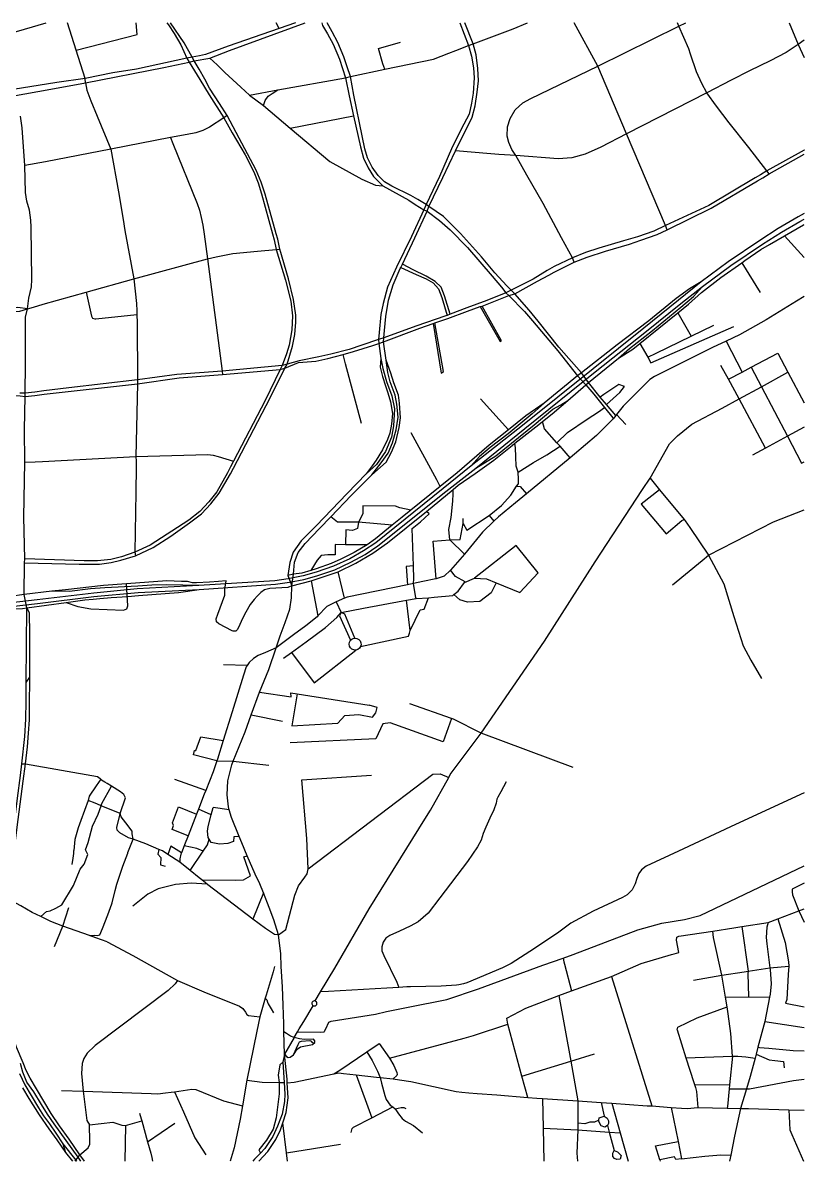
# Model space of a CAD drawing. Header units: inches. Extents: x 13377022 to 13384502, y 3544620 to 3549120.
# Drawn here: x 13381412 to 13384502, y 3544620 to 3549120 of the extents above; entities that cross this region are included whole.
import ezdxf

# ---------------------------------------------------------------- set-up
doc = ezdxf.new("R2010")
doc.units = ezdxf.units.IN
doc.header["$MEASUREMENT"] = 0

msp = doc.modelspace()

# ---------------------------------------------------------------- linework, layer by layer
for points in [[(13380480.4, 3548597.4), (13380714.7, 3548662), (13380905.1, 3548712.5), (13381131.7, 3548771.6), (13381210.9, 3548789.6), (13381286.4, 3548807.8), (13381365, 3548830), (13381383.3, 3548832), (13381508.8, 3548854.7), (13381660.1, 3548882.6), (13381969.1, 3548942.9), (13382069.2, 3548963.3), (13382088.9, 3548969.2), (13382151.1, 3548980.3), (13382229.4, 3549009.4), (13382527.9, 3549119.6)], [(13381299.5, 3549059.8), (13381504.5, 3549119.6)], [(13381660.1, 3548882.6), (13381658.9, 3548899.3), (13381623.2, 3549011.8), (13381589.1, 3549119.6)], [(13381623.2, 3549011.8), (13381863.7, 3549073.5), (13381859.7, 3549119.6)], [(13381981.9, 3549119.6), (13381988.3, 3549111.8), (13382009.8, 3549077.8), (13382036.9, 3549032.4), (13382059.8, 3548979.2)], [(13382088.9, 3548969.2), (13382081.4, 3548983.1), (13382049.9, 3549040.5), (13381995.2, 3549119.6)], [(13382490.4, 3549119.6), (13382425.3, 3549096.9), (13382224.1, 3549026.6), (13382133.8, 3548994.5), (13382111, 3548989.5), (13382081.4, 3548983.1), (13382059.8, 3548979.2)], [(13382425.3, 3549096.9), (13382414.2, 3549119.6)], [(13382594.6, 3549119.6), (13382596.9, 3549108.4)], [(13382596.9, 3549108.4), (13382616.1, 3549076.1)], [(13382634.8, 3549083.2), (13382614.7, 3549119.6)], [(13383140, 3549119.6), (13383174.1, 3549029.7)], [(13383201.1, 3548791.9), (13383208, 3548844.9), (13383213.2, 3548890.4), (13383210.9, 3548938.8), (13383204.6, 3548993), (13383192.2, 3549036.4), (13383160.1, 3549119.6)], [(13383174.1, 3549029.7), (13383192.2, 3549036.4), (13383350.9, 3549096.1), (13383407.7, 3549119.6)], [(13383591.9, 3548173.4), (13383585.9, 3548190), (13383541.5, 3548269.3), (13383469.5, 3548405.2), (13383404.2, 3548517.9), (13383361, 3548594.9), (13383344.9, 3548619), (13383334, 3548646.2), (13383327.6, 3548670.8), (13383328, 3548708), (13383338.5, 3548741.1), (13383359.2, 3548774.9), (13383388.4, 3548802.9), (13383421.2, 3548820.9), (13383685.1, 3548948.4), (13384006.4, 3549106.5), (13384033.6, 3549119.6)], [(13383799.2, 3548680.1), (13383685.1, 3548948.4), (13383592.3, 3549119.6)], [(13384362.9, 3548522.1), (13384354.3, 3548533.8), (13384282.8, 3548626.5), (13384204.4, 3548724), (13384154.8, 3548789.7), (13384116.4, 3548842.5), (13384096.2, 3548879.1), (13384075.9, 3548926.1), (13384051.9, 3548994.9), (13384045.2, 3549016.8), (13384006.4, 3549106.5), (13384001, 3549119.6)], [(13384442.2, 3549119.6), (13384478.2, 3549033.4)], [(13382616.1, 3549076.1), (13382639.6, 3549035.1), (13382663.7, 3548976.3), (13382688.3, 3548902.1)], [(13382707.7, 3548907.4), (13382694.7, 3548945.7), (13382681.2, 3548985.2), (13382657.1, 3549042.2), (13382634.8, 3549083.2)], [(13382843.5, 3548935.6), (13382836, 3548956.9), (13382818.7, 3549018), (13382904.8, 3549043.6)], [(13383096.4, 3548999.6), (13383124.1, 3549010.3)], [(13383124.1, 3549010.3), (13383174.1, 3549029.7)], [(13383174.1, 3549029.7), (13383186.6, 3548987.9), (13383194.2, 3548941.5), (13383196.6, 3548901.5), (13383192.1, 3548841.5), (13383186.5, 3548801.5)], [(13384478.2, 3549033.4), (13384430, 3549002), (13384366.9, 3548969.8), (13384285.7, 3548929.7), (13384213, 3548892.9), (13384116.4, 3548842.5), (13383799.2, 3548680.1)], [(13384501.5, 3549050.6), (13384478.2, 3549033.4)], [(13384478.2, 3549033.4), (13384501.5, 3548982)], [(13382059.8, 3548979.2), (13381861.2, 3548936.3), (13381767.8, 3548921.6), (13381658.9, 3548899.3), (13381546.4, 3548883.2), (13381373.8, 3548855.6), (13381357.1, 3548852.7), (13381296.9, 3548829.7), (13381233.4, 3548808.7), (13381127.4, 3548787.7), (13380894.5, 3548727.1), (13380718.9, 3548680.4), (13380709.9, 3548678), (13380475.9, 3548611.4)], [(13382059.8, 3548979.2), (13382069.2, 3548963.3)], [(13382069.2, 3548963.3), (13382090.9, 3548929.1)], [(13382108.9, 3548936.4), (13382088.9, 3548969.2)], [(13382151.1, 3548980.3), (13382180.5, 3548953.3)], [(13382308.7, 3548834.1), (13382420.7, 3548854.2), (13382688.3, 3548902.1), (13382707.7, 3548907.4), (13382843.5, 3548935.6), (13383035.9, 3548975.4), (13383096.4, 3548999.6)], [(13382090.9, 3548929.1), (13382112.4, 3548894.8)], [(13382131.7, 3548897.3), (13382108.9, 3548936.4)], [(13382180.5, 3548953.3), (13382210.8, 3548922.9)], [(13382210.8, 3548922.9), (13382273.4, 3548864.9), (13382308.7, 3548834.1), (13382363.1, 3548792.6), (13382468.7, 3548702.6), (13382625.5, 3548571.4), (13382752.5, 3548501), (13382806.3, 3548478.2), (13382835, 3548475.4)], [(13381660.1, 3548882.6), (13381665, 3548853.1)], [(13382112.4, 3548894.8), (13382148.6, 3548835.2), (13382206.6, 3548743.6), (13382240.3, 3548684.4), (13382290.5, 3548597), (13382325.3, 3548530.4), (13382342, 3548486.8), (13382355.1, 3548443.2), (13382399.7, 3548284.7)], [(13382413.6, 3548285.6), (13382369.8, 3548442.6), (13382353.8, 3548489.7), (13382334.2, 3548537.6), (13382255.6, 3548686), (13382219.7, 3548753.2), (13382189.5, 3548800.5), (13382150.4, 3548861.3), (13382131.7, 3548897.3)], [(13382688.3, 3548902.1), (13382702.4, 3548830.9), (13382719.9, 3548752.4), (13382747.3, 3548629.4), (13382759, 3548584.5), (13382777.5, 3548546.5), (13382799, 3548512), (13382835, 3548475.4)], [(13382870.5, 3548474.2), (13382842.2, 3548491.4), (13382816.6, 3548515.5), (13382793.6, 3548548.5), (13382774.5, 3548586.2), (13382764.4, 3548620.7), (13382754, 3548672.6), (13382720.8, 3548832.9), (13382707.7, 3548907.4)], [(13381665, 3548853.1), (13381681.1, 3548811.6)], [(13382363.1, 3548792.6), (13382369.8, 3548812.6), (13382382.1, 3548829.3), (13382398.3, 3548840.7), (13382420.7, 3548854.2)], [(13381681.1, 3548811.6), (13381705.8, 3548750.5), (13381759.8, 3548620.1), (13381789.9, 3548450.8), (13381808.5, 3548341.5)], [(13383186.5, 3548801.5), (13383176.6, 3548758.4)], [(13383189, 3548746.1), (13383201.1, 3548791.9)], [(13381443.2, 3548339.4), (13381438.1, 3548378.5), (13381427.3, 3548414.4), (13381422.3, 3548448.9), (13381420.5, 3548555.1), (13381409.8, 3548704.6), (13381403, 3548750.6)], [(13382219.7, 3548753.2), (13382206.6, 3548743.6), (13382149.9, 3548707.4), (13382123.6, 3548694), (13382095.6, 3548684.6), (13382061.7, 3548677.9), (13381995.7, 3548666.4), (13381759.8, 3548620.1), (13381501.3, 3548570.6), (13381420.5, 3548555.1)], [(13382468.7, 3548702.6), (13382719.9, 3548752.4)], [(13383176.6, 3548758.4), (13383144.6, 3548699), (13383106.7, 3548621.4), (13383058.9, 3548512.6), (13383006.5, 3548401.8)], [(13383123, 3548613.2), (13383189, 3548746.1)], [(13381995.7, 3548666.4), (13382005.4, 3548642.5), (13382101.9, 3548405.5), (13382110.7, 3548379.1), (13382117.3, 3548350.5), (13382123.9, 3548319.7), (13382128.3, 3548283.4), (13382142, 3548186), (13382199.6, 3547742.2), (13382201.3, 3547729.6)], [(13383799.2, 3548680.1), (13383697.5, 3548628.3), (13383634.9, 3548600.9), (13383582.2, 3548585.6), (13383528.6, 3548581.4), (13383361, 3548594.9), (13383293.6, 3548599.2)], [(13383960.1, 3548301.4), (13383953.5, 3548317.7), (13383799.2, 3548680.1)], [(13383017.8, 3548393.2), (13383072.8, 3548507.8), (13383123, 3548613.2)], [(13383261.8, 3548601.9), (13383123, 3548613.2)], [(13383293.6, 3548599.2), (13383261.8, 3548601.9)], [(13384501.5, 3548616.9), (13384501.1, 3548616.7), (13384354.3, 3548533.8), (13384328.3, 3548518.4)], [(13384337.6, 3548507.3), (13384362.9, 3548522.1), (13384501.5, 3548600.7)], [(13384328.3, 3548518.4), (13384308.2, 3548506.8)], [(13382835, 3548475.4), (13382937.7, 3548417.9)], [(13382945.7, 3548436.6), (13382870.5, 3548474.2)], [(13384308.2, 3548506.8), (13384124.7, 3548397.9), (13383953.5, 3548317.7)], [(13383960.1, 3548301.4), (13384133.6, 3548387.1), (13384316.9, 3548494.8)], [(13384316.9, 3548494.8), (13384337.6, 3548507.3)], [(13382973.8, 3548420.9), (13382945.7, 3548436.6)], [(13383006.5, 3548401.8), (13382997.2, 3548380.8), (13382949, 3548275.1), (13382889.7, 3548153.5), (13382853.8, 3548074.1), (13382836.1, 3548009.5), (13382827.7, 3547966.4), (13382820.6, 3547895.4), (13382818.6, 3547868.3), (13382819, 3547852.3), (13382827.5, 3547792.2), (13382835.8, 3547753.6), (13382850.3, 3547702.1), (13382871.4, 3547645.6), (13382882.1, 3547593.1), (13382878.2, 3547526.3), (13382869.5, 3547481.1), (13382845.7, 3547424.7), (13382810.5, 3547374), (13382769.2, 3547336.2), (13382694.5, 3547259.5), (13382572.2, 3547131.7), (13382512.6, 3547072.3), (13382481.2, 3547027.4), (13382467.4, 3546986.4), (13382460.1, 3546935.2), (13382475.3, 3546893.7)], [(13382837.4, 3547859), (13382839.7, 3547874.3), (13382842.5, 3547903.3), (13382847.3, 3547959.1), (13382858, 3548023.6), (13382876.5, 3548083.5), (13382904, 3548147.8), (13382906.4, 3548152.7), (13382912.5, 3548165.3), (13382962.5, 3548269.1), (13383011.3, 3548374.8), (13383017.8, 3548393.2)], [(13382937.7, 3548417.9), (13382963.5, 3548400.7)], [(13382963.5, 3548400.7), (13382997.2, 3548380.8), (13383011.3, 3548374.8), (13383060.1, 3548338.4), (13383102.2, 3548301.7), (13383170.6, 3548231.9), (13383268.1, 3548118.5), (13383304, 3548074.3), (13383322.3, 3548052.5)], [(13383006.5, 3548401.8), (13382973.8, 3548420.9)], [(13383356.8, 3548048.6), (13383342.5, 3548062.6), (13383326.1, 3548079.9), (13383278.8, 3548131.7), (13383225.8, 3548194.3), (13383142.2, 3548286.5), (13383075.7, 3548353.3), (13383017.8, 3548393.2), (13383006.5, 3548401.8)], [(13381444.8, 3548312.2), (13381443.2, 3548339.4)], [(13381808.5, 3548341.5), (13381815.2, 3548299.1)], [(13384501.5, 3548365.1), (13384478.2, 3548351.9), (13384399, 3548306.6), (13384325.8, 3548259.4), (13384201.1, 3548174.9), (13384094.1, 3548095.1), (13384003.9, 3548022.6), (13383868, 3547912.3)], [(13383877.9, 3547900.8), (13384013.3, 3548009.4), (13384099.7, 3548076.6), (13384211.6, 3548159.9), (13384337.2, 3548244.7), (13384411.5, 3548291.9), (13384484.4, 3548333.9), (13384501.5, 3548342.9)], [(13381420.8, 3547643), (13381421.8, 3547655.5), (13381422, 3547769.7), (13381422, 3547866.8), (13381423, 3547956.3), (13381429.8, 3547988.3), (13381436.1, 3548030.7), (13381446.5, 3548076.3), (13381447.7, 3548104.4), (13381444.8, 3548312.2)], [(13381815.2, 3548299.1), (13381851.2, 3548107.2)], [(13383953.5, 3548317.7), (13383907.4, 3548295.3), (13383842.6, 3548273.2), (13383786.8, 3548257.4), (13383689, 3548228.3), (13383637.3, 3548211.1), (13383585.9, 3548190), (13383512.5, 3548155.7)], [(13383513.4, 3548134.1), (13383591.9, 3548173.4), (13383643.4, 3548193.3), (13383715.9, 3548216.4), (13383810.2, 3548244.2), (13383855.2, 3548260), (13383919.6, 3548282.2), (13383960.1, 3548301.4)], [(13383648.2, 3547697.2), (13383767.2, 3547794.2), (13383823.7, 3547828.9), (13383851.8, 3547851.6), (13384002.4, 3547973.5), (13384044, 3548007.2), (13384094.8, 3548053), (13384172.4, 3548113), (13384254.6, 3548171.1), (13384266.3, 3548179.4), (13384329.6, 3548223.5), (13384363.6, 3548243.6), (13384423, 3548277.9), (13384498.6, 3548321.5), (13384501.5, 3548322.9)], [(13382399.7, 3548284.7), (13382406.3, 3548262.1)], [(13382406.3, 3548262.1), (13382413.9, 3548223.6)], [(13382419.7, 3548264.2), (13382413.6, 3548285.6)], [(13382428.5, 3548225), (13382419.7, 3548264.2)], [(13384423, 3548277.9), (13384501.5, 3548191.6)], [(13381492.3, 3548007.1), (13381661.8, 3548054.3), (13381851.2, 3548107.2), (13382142, 3548186), (13382176.1, 3548194.9), (13382241.9, 3548208), (13382339.9, 3548216.4), (13382413.9, 3548223.6), (13382428.5, 3548225)], [(13382413.9, 3548223.6), (13382451.2, 3548102.5), (13382471.8, 3548019), (13382478.2, 3547960.9), (13382476, 3547906), (13382464.4, 3547845.1), (13382454.9, 3547810.7), (13382437.5, 3547764.3)], [(13382448, 3547753.9), (13382457, 3547769.9), (13382478.7, 3547840.7), (13382487.7, 3547886.8), (13382491.3, 3547935.7), (13382490.8, 3547964.1), (13382482.1, 3548025.5), (13382462.6, 3548106.9), (13382428.5, 3548225)], [(13382906.4, 3548152.7), (13382966.9, 3548125.2), (13383006.5, 3548107.2), (13383034.9, 3548091.3), (13383055.5, 3548068.5), (13383069.1, 3548033.7), (13383089.5, 3547962.8)], [(13383101.9, 3547967.6), (13383078.8, 3548040.9), (13383065.4, 3548074.3), (13383042.6, 3548097.5), (13383006.6, 3548118.1), (13382955.5, 3548142.5), (13382912.5, 3548165.3)], [(13383512.5, 3548155.7), (13383485.1, 3548139.8)], [(13384254.6, 3548171.1), (13384327.8, 3548053.1)], [(13381851.2, 3548107.2), (13381861.2, 3548010.6), (13381862.5, 3547980.6), (13381863, 3547967.1), (13381864.5, 3547933), (13381865.5, 3547708.2), (13381865, 3547692.9)], [(13383485.1, 3548139.8), (13383430.2, 3548106.6), (13383342.5, 3548062.6)], [(13383356.8, 3548048.6), (13383447.4, 3548098.2), (13383491.5, 3548122.5)], [(13383491.5, 3548122.5), (13383513.4, 3548134.1)], [(13383342.5, 3548062.6), (13383322.3, 3548052.5)], [(13384094.1, 3548095.1), (13384048.5, 3548068.2), (13383994.6, 3548029.9), (13383886.9, 3547941.3), (13383761.3, 3547846.6), (13383620.4, 3547736.5)], [(13383767.2, 3547794.2), (13383810.3, 3547831.7), (13383901.3, 3547903.7), (13384014.1, 3547995.8), (13384063.8, 3548037.1), (13384099.7, 3548076.6)], [(13381661.8, 3548054.3), (13381683.6, 3547960.3), (13381687.8, 3547952.5), (13381696.1, 3547949.4), (13381701.2, 3547949.9), (13381863, 3547967.1)], [(13383322.3, 3548052.5), (13383247, 3548021.4), (13383167.1, 3547992.5), (13383101.9, 3547967.6), (13383089.5, 3547962.8), (13383084.7, 3547961), (13382966.3, 3547920.1), (13382839.7, 3547874.3), (13382818.6, 3547868.3), (13382753, 3547845.2), (13382701.9, 3547828.2), (13382630.4, 3547809.9)], [(13382837.4, 3547859), (13382981.5, 3547912.7), (13383033.8, 3547930.6), (13383041.2, 3547933.1), (13383092.3, 3547950.5), (13383170.3, 3547979.4), (13383220.7, 3547997.5), (13383227.5, 3547999.9), (13383254.9, 3548009.7), (13383334.1, 3548042.2), (13383356.8, 3548048.6)], [(13383322.3, 3548052.5), (13383334.1, 3548042.2), (13383395.1, 3547978.3), (13383426.6, 3547941.3), (13383527.2, 3547822.8), (13383604.6, 3547723.7)], [(13383648.2, 3547697.2), (13383620.4, 3547736.5), (13383531.7, 3547837.1), (13383449, 3547940), (13383413.6, 3547983.6), (13383356.8, 3548048.6)], [(13384501.5, 3548037.4), (13384471.2, 3548018.6), (13384351.7, 3547945.6), (13384245.8, 3547886.6), (13384192.8, 3547860.9), (13384139.5, 3547836.1), (13383941.8, 3547737.1), (13383909.5, 3547721.8), (13383891, 3547710.2), (13383820.3, 3547638.7), (13383785.2, 3547604.3), (13383759.2, 3547571), (13383756.2, 3547567.1)], [(13380773.9, 3547963.4), (13380991, 3547970.4), (13381204.4, 3547973.8), (13381399.7, 3547979.6), (13381429.8, 3547988.3)], [(13381429.8, 3547988.3), (13381392.1, 3547994), (13381196.7, 3547992.5), (13380991.6, 3547987.6), (13380786.8, 3547980.1)], [(13381429.8, 3547988.3), (13381453.6, 3547995.8)], [(13381453.6, 3547995.8), (13381492.3, 3548007.1)], [(13383220.7, 3547997.5), (13383299.3, 3547859.4), (13383304.7, 3547862.1), (13383227.5, 3547999.9)], [(13384002.4, 3547973.5), (13384054.8, 3547881.4)], [(13383033.8, 3547930.6), (13383066.3, 3547734.1), (13383074.9, 3547740.8), (13383041.2, 3547933.1)], [(13383868, 3547912.3), (13383667.2, 3547751.8), (13383387.5, 3547528.3)], [(13383396.8, 3547516.4), (13383675.2, 3547739.4), (13383877.9, 3547900.8)], [(13383851.8, 3547851.6), (13383882.6, 3547797.7), (13383895.6, 3547775.1), (13384223.1, 3547919.5)], [(13383882.6, 3547797.7), (13383916.6, 3547814.2), (13384054.8, 3547881.4), (13384143.8, 3547924.6)], [(13382475.3, 3546893.7), (13382482.6, 3546940.3), (13382486.6, 3546987.7), (13382500.4, 3547025.2), (13382527.8, 3547061.2), (13382584.7, 3547120.3), (13382629.3, 3547166.4), (13382710.8, 3547250.6), (13382792.1, 3547332.6), (13382829, 3547380.1), (13382856.3, 3547417.9), (13382873.6, 3547458.9), (13382888.5, 3547510.6), (13382895.7, 3547560.5), (13382891.3, 3547612.1), (13382883.9, 3547647.2), (13382864.5, 3547700.9), (13382855.3, 3547736.7), (13382849.2, 3547786.1), (13382837.4, 3547859)], [(13382618.2, 3547792.2), (13382678.8, 3547807.8), (13382720, 3547819.6), (13382795.8, 3547843.9), (13382819, 3547852.3), (13382837.4, 3547859)], [(13384192.8, 3547860.9), (13384214.1, 3547820), (13384256.4, 3547738.9)], [(13382582.9, 3547799.8), (13382504.6, 3547783.9), (13382457, 3547769.9), (13382437.5, 3547764.3)], [(13382570.3, 3547781.8), (13382618.2, 3547792.2)], [(13382630.4, 3547809.9), (13382582.9, 3547799.8)], [(13382750.7, 3547536.1), (13382687.9, 3547772), (13382678.8, 3547807.8)], [(13382827.5, 3547792.2), (13382824.9, 3547758.9), (13382833.5, 3547720.9), (13382845.6, 3547684.4), (13382855, 3547656.5), (13382865.8, 3547621.6), (13382873, 3547574.7), (13382869.5, 3547532.7), (13382862.6, 3547497.7), (13382853.6, 3547472.5), (13382833.8, 3547431.4), (13382808.5, 3547391.1), (13382792.6, 3547368.8), (13382769.2, 3547336.2)], [(13384202.4, 3547711.3), (13384256.4, 3547738.9), (13384291.6, 3547758.6), (13384397.2, 3547814.2), (13384437.3, 3547738.9), (13384501.5, 3547618)], [(13382437.5, 3547764.3), (13382199.6, 3547742.2), (13382020.7, 3547729), (13381865.5, 3547708.2), (13381593.5, 3547676.8), (13381495.5, 3547664.6)], [(13381496.7, 3547652.2), (13381865, 3547692.9), (13382029.8, 3547716.5), (13382201.3, 3547729.6), (13382429.9, 3547749.2)], [(13382437.5, 3547764.3), (13382429.9, 3547749.2), (13382370.4, 3547626.8), (13382244.3, 3547387.2), (13382232.5, 3547364.4)], [(13382244.3, 3547359.6), (13382390.3, 3547636.9), (13382448, 3547753.9)], [(13382429.9, 3547749.2), (13382448, 3547753.9)], [(13382448, 3547753.9), (13382501.4, 3547776.7), (13382570.3, 3547781.8)], [(13382792.1, 3547332.6), (13382848.7, 3547383.3), (13382870.2, 3547422.6), (13382887.3, 3547463.4), (13382900.6, 3547519.9), (13382905.5, 3547558), (13382900.9, 3547616.6), (13382896.9, 3547648.2), (13382878.8, 3547696), (13382867.1, 3547734.7), (13382849.2, 3547786.1)], [(13384348.4, 3547438.6), (13384244.8, 3547633.5), (13384202.4, 3547711.3), (13384172.2, 3547765.5)], [(13384291.6, 3547758.6), (13384332.4, 3547681), (13384435.2, 3547485.7), (13384491.2, 3547379.3)], [(13382567.6, 3545253.1), (13382589, 3545288.6), (13382645.3, 3545382.2), (13382781.1, 3545617.7), (13383001.3, 3545971.3), (13383023.9, 3546007.8), (13383095.7, 3546137), (13383101.9, 3546148.2), (13383224.5, 3546312.2), (13383474.3, 3546675.6), (13383675.1, 3546989.5), (13383862.3, 3547274.4), (13383891.8, 3547319.8), (13383969.5, 3547455), (13384000.1, 3547487.1), (13384056.7, 3547533.4), (13384177, 3547596.7), (13384244.8, 3547633.5), (13384332.4, 3547681), (13384437.3, 3547738.9)], [(13383604.6, 3547723.7), (13383473.1, 3547615.6)], [(13383620.4, 3547736.5), (13383604.6, 3547723.7)], [(13383604.6, 3547723.7), (13383637.5, 3547688.6), (13383669.3, 3547651.9), (13383711.8, 3547599.2), (13383744.9, 3547558), (13383746.1, 3547554.4)], [(13381459.7, 3547659.8), (13381421.8, 3547655.5), (13381399.8, 3547656.1)], [(13381495.5, 3547664.6), (13381459.7, 3547659.8)], [(13381865, 3547692.9), (13381861.1, 3547519.7), (13381859.3, 3547404.7), (13381860.1, 3547386.2)], [(13383566.3, 3547627.1), (13383637.5, 3547688.6), (13383648.2, 3547697.2)], [(13383756.2, 3547567.1), (13383720, 3547610.7), (13383695.3, 3547640.4), (13383648.2, 3547697.2)], [(13383720, 3547610.7), (13383772.2, 3547657.9), (13383790.9, 3547681.4), (13383768.6, 3547689.7), (13383709.1, 3547650.7), (13383695.3, 3547640.4)], [(13380772.7, 3547652.4), (13380991, 3547654.4), (13381400.9, 3547644.8), (13381420.8, 3547643)], [(13381312.8, 3545484.5), (13381316, 3545523), (13381318.5, 3545564.5), (13381334.7, 3545606.8), (13381336.8, 3545620.2), (13381391.5, 3546054.8), (13381402.8, 3546143.7), (13381407.9, 3546190.5), (13381419.7, 3546299), (13381423.6, 3546366.8), (13381425.4, 3546438.2), (13381425.1, 3546499.5), (13381425.2, 3546512.1), (13381427.5, 3546807.3), (13381417.1, 3546859.7), (13381418.7, 3546985.2), (13381419.6, 3547000.4), (13381416.3, 3547165.2), (13381420.1, 3547382.3), (13381418.1, 3547512.2), (13381420.8, 3547643)], [(13381420.8, 3547643), (13381459.7, 3547646.7)], [(13381459.7, 3547646.7), (13381496.7, 3547652.2)], [(13383473.1, 3547615.6), (13383401, 3547565.8), (13383332.4, 3547511.1), (13383256.2, 3547450.4), (13383129, 3547340.8), (13383062.6, 3547287.1), (13382946.7, 3547193.6), (13382912.1, 3547165.6), (13382872.8, 3547133.6), (13382806.9, 3547079.9), (13382773.2, 3547056.1), (13382722.5, 3547025.3), (13382669.9, 3546999.9), (13382631.7, 3546982.9), (13382571.4, 3546960.8), (13382550.4, 3546954.8), (13382514.6, 3546944.7), (13382482.6, 3546940.3), (13382460.1, 3546935.2)], [(13382475.3, 3546893.7), (13382551.6, 3546914), (13382568, 3546918.4), (13382658.5, 3546948.8), (13382728.4, 3546983.2), (13382796.1, 3547022.5), (13382853.3, 3547063.5), (13382927.3, 3547123.4), (13383002.1, 3547182.9), (13383007.8, 3547187.6), (13383113.2, 3547275.2), (13383133.5, 3547292.1), (13383200.3, 3547337.6), (13383274.7, 3547391.1), (13383347, 3547448.6), (13383357.9, 3547457.3), (13383452.3, 3547532), (13383466.6, 3547543.4), (13383505, 3547574.2), (13383566.3, 3547627.1)], [(13383473.1, 3547615.6), (13383426.3, 3547574), (13383330.7, 3547495.3), (13383259.3, 3547440.3), (13383217, 3547404.9), (13383184.9, 3547368.9)], [(13383202.6, 3547359.3), (13383282.6, 3547407.4), (13383433.3, 3547529.9), (13383508, 3547591.7), (13383538.9, 3547609.7), (13383566.3, 3547627.1)], [(13383332.4, 3547511.1), (13383222.2, 3547633.4)], [(13383756.2, 3547567.1), (13383746.1, 3547554.4), (13383679.7, 3547488.1), (13383593.8, 3547414.6), (13383576.1, 3547400), (13383403.2, 3547257.2), (13383360.5, 3547221.9), (13383293.2, 3547167.4), (13383273.9, 3547149), (13383229.2, 3547106.4), (13383170.3, 3547033.1), (13383158.5, 3547019.7), (13383102.3, 3546955.9)], [(13383523.7, 3547459.6), (13383565.2, 3547499.5), (13383642.9, 3547552.9), (13383687.9, 3547582), (13383711.8, 3547599.2)], [(13383759.2, 3547571), (13383796, 3547531.6)], [(13383387.5, 3547528.3), (13383184.9, 3547368.9)], [(13383576.1, 3547400), (13383536.1, 3547445.5), (13383523.7, 3547459.6), (13383474.8, 3547515.2), (13383466.6, 3547543.4)], [(13384501.5, 3547521.7), (13384435.2, 3547485.7), (13384348.4, 3547438.6), (13384297.1, 3547410.8)], [(13383032.6, 3547341.9), (13382946.9, 3547498.5)], [(13383202.6, 3547359.3), (13383396.8, 3547516.4)], [(13383363.3, 3547288.5), (13383372.1, 3547297.7), (13383372.4, 3547316.2), (13383371, 3547343.7), (13383362.3, 3547366.9), (13383361.5, 3547404.5), (13383360.5, 3547439.1), (13383357.9, 3547457.3)], [(13383371, 3547343.7), (13383430.8, 3547381.8), (13383483.7, 3547412), (13383536.1, 3547445.5)], [(13381489.9, 3547385.2), (13381859.3, 3547404.7), (13382143.6, 3547413.3), (13382165, 3547411.1), (13382184.2, 3547405.8), (13382244.3, 3547387.2)], [(13381420.1, 3547382.3), (13381460.3, 3547384)], [(13381460.3, 3547384), (13381489.9, 3547385.2)], [(13381860.1, 3547362.5), (13381858.4, 3547264), (13381854.6, 3547026.5), (13381856.8, 3547012.4)], [(13381860.1, 3547386.2), (13381860.1, 3547362.5)], [(13382232.5, 3547364.4), (13382220.6, 3547341.2)], [(13382232.5, 3547337.3), (13382244.3, 3547359.6)], [(13383048.8, 3547312.4), (13383032.6, 3547341.9)], [(13383184.9, 3547368.9), (13383074.1, 3547279.2)], [(13383084.3, 3547266.7), (13383202.6, 3547359.3)], [(13384491.2, 3547379.3), (13384501.5, 3547384.6)], [(13381418.7, 3546985.2), (13381635.2, 3546980.3), (13381715.3, 3546979.9), (13381761.2, 3546986.4), (13381799.9, 3546995.2), (13381856.8, 3547012.4), (13381927.8, 3547045.2), (13381996.6, 3547090.7), (13382071.6, 3547143.4), (13382118, 3547178), (13382155.2, 3547217.5), (13382188.7, 3547260.6), (13382232.5, 3547337.3)], [(13382220.6, 3547341.2), (13382178.6, 3547265.2), (13382146.8, 3547226.2), (13382112.2, 3547188.1), (13382067.9, 3547153.6), (13381915.5, 3547054.1), (13381854.6, 3547026.5), (13381802, 3547008.3), (13381759.3, 3546998.3), (13381707.1, 3546993.4), (13381654.9, 3546993), (13381419.6, 3547000.4)], [(13383062.6, 3547287.1), (13383048.8, 3547312.4)], [(13383891.8, 3547319.8), (13383929.7, 3547273.9), (13384026.8, 3547156.4), (13384031.3, 3547150.9), (13384049.8, 3547124.9), (13384123.4, 3547015.6)], [(13379757.5, 3546534.8), (13380264.2, 3546677.8), (13380381.9, 3546701.8), (13380590.6, 3546723.7), (13381469.5, 3546824.6), (13381692.4, 3546851.6), (13381867.4, 3546867.3), (13382108.6, 3546879.7), (13382411.6, 3546900.2), (13382466, 3546908.1), (13382523, 3546919.4), (13382574.7, 3546933.4), (13382645.2, 3546957.7), (13382709.2, 3546987), (13382766.2, 3547017.4), (13382816.1, 3547052), (13383084.3, 3547266.7)], [(13383074.1, 3547279.2), (13382807.2, 3547064.3), (13382758.4, 3547031.8), (13382704.3, 3547000.5), (13382640.8, 3546971.9), (13382572, 3546947.6), (13382521, 3546933.5), (13382461.6, 3546921.9), (13382408.9, 3546914.4), (13382107.6, 3546894.8), (13381863.9, 3546881.8), (13381692.4, 3546864.7), (13381468.3, 3546838.4), (13380723, 3546753.5), (13380586.3, 3546737.9), (13380383, 3546718.2), (13380259.5, 3546693.1), (13380027.2, 3546627.5)], [(13383158.5, 3547019.7), (13383100.8, 3547076.4), (13383096.5, 3547117), (13383105.9, 3547164.3), (13383112.3, 3547228.5), (13383113.7, 3547257), (13383113.2, 3547275.2)], [(13383256.2, 3547171.7), (13383304, 3547211.8), (13383341.1, 3547252.3), (13383363.3, 3547288.5), (13383377.8, 3547286.3), (13383403.2, 3547257.2)], [(13383929.7, 3547273.9), (13383857.4, 3547216.5), (13383955.1, 3547099.1), (13384017.8, 3547152), (13384026.8, 3547156.4)], [(13382946.7, 3547193.6), (13382903.2, 3547202.7), (13382885, 3547209.5), (13382755.9, 3547210.3), (13382756.2, 3547179), (13382739.6, 3547145.2)], [(13382872.8, 3547133.6), (13382739.6, 3547145.2), (13382656.2, 3547145.1), (13382629.3, 3547166.4)], [(13382984.8, 3547147.1), (13383018.8, 3547178.1), (13383007.8, 3547187.6)], [(13383152.7, 3547141), (13383167.2, 3547114), (13383256.2, 3547171.7), (13383273.9, 3547149)], [(13383980.3, 3546897.7), (13384098.1, 3546994.1), (13384123.4, 3547015.6), (13384379.8, 3547146.6), (13384501.5, 3547194.8)], [(13382739.6, 3547145.2), (13382734.7, 3547121.2), (13382714.8, 3547113), (13382689.3, 3547114.9), (13382687.3, 3547056.7)], [(13382951.9, 3547120), (13382984.8, 3547147.1)], [(13382957.1, 3546902.5), (13382957, 3546903.2), (13382957.4, 3546921.7), (13382956, 3546972.8), (13382951.9, 3547120)], [(13383046.9, 3546922), (13383034.7, 3547071.2), (13383100.8, 3547076.4), (13383141.1, 3547077.1), (13383152.7, 3547141), (13383152.4, 3547159.9)], [(13382773.2, 3547056.1), (13382687.3, 3547056.7), (13382647.1, 3547056.9), (13382647.1, 3547016.4), (13382617.6, 3547017), (13382591.6, 3547013.4), (13382575.4, 3546995.6), (13382550.4, 3546954.8)], [(13383158.5, 3546906.7), (13383197.6, 3546924.3), (13383245.1, 3546921.3), (13383282.9, 3546906.1), (13383377.2, 3546868.2), (13383449.7, 3546944.9), (13383362.7, 3547053.8), (13383197.6, 3546924.3)], [(13384123.4, 3547015.6), (13384184.1, 3546902.2), (13384223.7, 3546772.8), (13384260.4, 3546657.4), (13384290.7, 3546600.3), (13384332.9, 3546527.4)], [(13383102.3, 3546955.9), (13383078.1, 3546932.8), (13383046.9, 3546922), (13383044.4, 3546921.2), (13382994.2, 3546910.7), (13382957, 3546903.2), (13382933, 3546898.3), (13382694.3, 3546849.7), (13382683.3, 3546844.7), (13382651.5, 3546830.6), (13382614, 3546811.7), (13382578.6, 3546775), (13382575.3, 3546771.5), (13382531.4, 3546735.8), (13382482.3, 3546699.8), (13382413.7, 3546649.5)], [(13382683.3, 3546844.7), (13382658.5, 3546948.8)], [(13382670, 3546788), (13382759.2, 3546805.8), (13382914.9, 3546835.3), (13382928.9, 3546837.5), (13382967, 3546843.5), (13383015.5, 3546847.2), (13383039, 3546849), (13383111.7, 3546855.9), (13383116.1, 3546859.3), (13383133, 3546872.3), (13383158.5, 3546906.7), (13383160.4, 3546909.4), (13383122.7, 3546930.7), (13383102.3, 3546955.9)], [(13382956, 3546972.8), (13382927.7, 3546970.7), (13382933, 3546898.3)], [(13381821.7, 3546902.4), (13381731.2, 3546895.9), (13381580.8, 3546878.3), (13381527.1, 3546872.3), (13381417.1, 3546859.7), (13381398.5, 3546857.3), (13381382.2, 3546855.1)], [(13381582.8, 3546828.2), (13381629.9, 3546811.9), (13381681.4, 3546803.6), (13381810.3, 3546798.2), (13381823.8, 3546803.5), (13381827.7, 3546815.1), (13381821.7, 3546902.4)], [(13381866.9, 3546893), (13381735.7, 3546885.8), (13381680, 3546881.7), (13381595.9, 3546871.8)], [(13382149.7, 3546908.8), (13382098.7, 3546906), (13382082.9, 3546906), (13382062.4, 3546911.2), (13382039, 3546910.5), (13381982, 3546913.2), (13381821.7, 3546902.4)], [(13382107.6, 3546894.8), (13381981.6, 3546898.4), (13381922.4, 3546896.6), (13381866.9, 3546893)], [(13382185.1, 3546910.9), (13382149.7, 3546908.8)], [(13382186.9, 3546743.6), (13382177.5, 3546751.9), (13382176, 3546763.8), (13382182.7, 3546782.6), (13382210.3, 3546857), (13382210.9, 3546870.2), (13382211.2, 3546881.3), (13382215.5, 3546913.2), (13382185.1, 3546910.9)], [(13382475.3, 3546893.7), (13382460, 3546888), (13382388.9, 3546883.5), (13382367.7, 3546877.8), (13382352.5, 3546868.2), (13382338.8, 3546853.6), (13382326.5, 3546840.2), (13382311.3, 3546820.8), (13382293.1, 3546790.3), (13382280.8, 3546764.6), (13382269.5, 3546741.6), (13382260.2, 3546721.9), (13382253.7, 3546715.4), (13382243.8, 3546714.2), (13382239.6, 3546716.3)], [(13382413.7, 3546649.5), (13382430, 3546696.8), (13382449, 3546748.9), (13382467.6, 3546801.5), (13382474.9, 3546846.7), (13382475.3, 3546893.7)], [(13382551.6, 3546914), (13382578.6, 3546775)], [(13382966.2, 3546848.4), (13382957.1, 3546902.5)], [(13383282.9, 3546906.1), (13383263.3, 3546866.9), (13383219.5, 3546831.7), (13383170.6, 3546829.8), (13383139.8, 3546838.7), (13383116.1, 3546859.3)], [(13380810.5, 3546738.3), (13380866.4, 3546743.5), (13380974.7, 3546752.5), (13381012.4, 3546757.3), (13381186.8, 3546778.3), (13381383.8, 3546802.8), (13381411.2, 3546804.9), (13381427.5, 3546807.3), (13381582.8, 3546828.2), (13381657.2, 3546838.3), (13381689.5, 3546841.6), (13381716.1, 3546844.2), (13381761.2, 3546848.1), (13381826.5, 3546851.4), (13381869.2, 3546855.6)], [(13381595.9, 3546871.8), (13381527.1, 3546872.3)], [(13381869.2, 3546855.6), (13382026.9, 3546867.8), (13382108.6, 3546879.7)], [(13382943.6, 3546717.5), (13382983.4, 3546798.8), (13382998.5, 3546801.3), (13383015.5, 3546847.2)], [(13382967, 3546843.5), (13382966.2, 3546848.4)], [(13381325.8, 3545496.5), (13381330.1, 3545562.6), (13381342.6, 3545576), (13381346.5, 3545605.4), (13381348.2, 3545618.6), (13381352.9, 3545653.5), (13381362.8, 3545727.9), (13381389, 3545939.6), (13381413.1, 3546122), (13381421.9, 3546190.4), (13381430.6, 3546258), (13381433.8, 3546311.9), (13381438.1, 3546363.8), (13381438.9, 3546417), (13381439.2, 3546533.1), (13381439.3, 3546562.5), (13381440.1, 3546652.1), (13381439.3, 3546704), (13381438.9, 3546787.3), (13381427.5, 3546807.3)], [(13382651.5, 3546830.6), (13382670, 3546788)], [(13382747.2, 3546653.7), (13382936.9, 3546695.3), (13382940.2, 3546706.4), (13382943.6, 3546717.5), (13382928.9, 3546837.5)], [(13382442.2, 3546608.3), (13382474, 3546630.8), (13382532.1, 3546672.1), (13382608.2, 3546729.7), (13382653.5, 3546768.8), (13382670, 3546788)], [(13382670, 3546788), (13382664.5, 3546775.6), (13382708, 3546678.6)], [(13382725.2, 3546687), (13382685.1, 3546781.8), (13382670, 3546788)], [(13382239.6, 3546716.3), (13382186.9, 3546743.6)], [(13382728.6, 3546640.3), (13382720.7, 3546640.7), (13382713.4, 3546643.8), (13382707.5, 3546649.1), (13382703.7, 3546656.1), (13382702.5, 3546664), (13382704, 3546671.8), (13382708, 3546678.6), (13382712.8, 3546683), (13382718.7, 3546685.9), (13382725.2, 3546687), (13382733, 3546685.9), (13382740.1, 3546682.3), (13382745.5, 3546676.5), (13382748.7, 3546669.2), (13382749.3, 3546661.3), (13382747.2, 3546653.7), (13382742.7, 3546647.1), (13382736.2, 3546642.5), (13382728.6, 3546640.3)], [(13382413.7, 3546649.5), (13382371.1, 3546630.3), (13382342.8, 3546618), (13382324.4, 3546606.8), (13382306.9, 3546590.8), (13382299.2, 3546579.4), (13382295.3, 3546573.7), (13382284.2, 3546541), (13382239.9, 3546396.6), (13382204.4, 3546282.3), (13382181.7, 3546209.2), (13382179.2, 3546201.8), (13382164.9, 3546158.6), (13382135.4, 3546085), (13382129.4, 3546070), (13382106.5, 3546011), (13382101.5, 3545998.3), (13382099, 3545991.8), (13382065.9, 3545906.4), (13382051.7, 3545869.8), (13382050.5, 3545866.8), (13382039.4, 3545838.4), (13382037.3, 3545833.1), (13382032.9, 3545815.2), (13382032.5, 3545801.2)], [(13382423.3, 3545514.3), (13382404.3, 3545573.3), (13382386.2, 3545623), (13382363.2, 3545680.1), (13382348.8, 3545716), (13382330.8, 3545754.7), (13382299.6, 3545827.4), (13382278, 3545877.9), (13382267.7, 3545902.7), (13382236.6, 3545978.4), (13382227.9, 3546009.2), (13382224.7, 3546020.2), (13382219.4, 3546067.8), (13382222.6, 3546123.5), (13382238.3, 3546186.8), (13382244.1, 3546201.1), (13382290.8, 3546316.6), (13382315.4, 3546384.3), (13382348.1, 3546473.8), (13382384, 3546563.8), (13382413.7, 3546649.5)], [(13382474, 3546630.8), (13382563.4, 3546510.8), (13382728.6, 3546640.3)], [(13382299.2, 3546579.4), (13382206, 3546581.6)], [(13381425.2, 3546512.1), (13381439.2, 3546533.1)], [(13382348.1, 3546473.8), (13382472.3, 3546454.6), (13382471.7, 3546470.7), (13382496.1, 3546466.9), (13382780.8, 3546422.3)], [(13382496.1, 3546466.9), (13382475.8, 3546341.2), (13382658, 3546350.7), (13382684.5, 3546382), (13382740.8, 3546385.5), (13382795.1, 3546375.5), (13382807.3, 3546392.3), (13382813.2, 3546413.5), (13382780.8, 3546422.3)], [(13383588, 3546176.1), (13383224.5, 3546312.2), (13383114.6, 3546366.5), (13383106.6, 3546369.4), (13382942.8, 3546428)], [(13382315.4, 3546384.3), (13382438.4, 3546359.6)], [(13383106.6, 3546369.4), (13383074, 3546276.9), (13382864, 3546352.9), (13382835, 3546348.9), (13382807.9, 3546289.6), (13382468.9, 3546273.7)], [(13382179.2, 3546201.8), (13382086.5, 3546226.6), (13382090.5, 3546243.7), (13382095.6, 3546242.7), (13382115.6, 3546297.7), (13382204.4, 3546282.3)], [(13381407.9, 3546190.5), (13381421.9, 3546190.4), (13381707.4, 3546140), (13381717.5, 3546132.8)], [(13382179.2, 3546201.8), (13382244.1, 3546201.1)], [(13382244.1, 3546201.1), (13382384.8, 3546185.2)], [(13381720.4, 3546129.3), (13381701.9, 3546102.9), (13381674.2, 3546062.9), (13381670.3, 3546046), (13381641.3, 3545965.8), (13381630.1, 3545937.7), (13381617.4, 3545891.7), (13381613.1, 3545847.9), (13381612.9, 3545845.9)], [(13381736.4, 3546117.7), (13381723.3, 3546125.6), (13381720.4, 3546129.3), (13381717.5, 3546132.8)], [(13382135.4, 3546085), (13382012.7, 3546128.5)], [(13382488, 3545671), (13382501.4, 3545708.5), (13382526.4, 3545742.6), (13382536.5, 3545756), (13382540.3, 3545775.6), (13382535, 3545895), (13382515.6, 3546127.1), (13382790.2, 3546145.7)], [(13382540.3, 3545775.6), (13383033.2, 3546150), (13383062.5, 3546151.4), (13383095.7, 3546137)], [(13381483.7, 3545586.4), (13381506.2, 3545607.3), (13381519.5, 3545609.8), (13381543, 3545619.7), (13381565.7, 3545632.9), (13381612.7, 3545710), (13381639.3, 3545774.2), (13381654.6, 3545794.3), (13381669.6, 3545831.9), (13381659.5, 3545849.9), (13381670.6, 3545879), (13381687.8, 3545944.1), (13381709.4, 3545991.5), (13381721.1, 3546024.9), (13381724.1, 3546033.5), (13381762.5, 3546102)], [(13381745.4, 3546112.3), (13381736.4, 3546117.7)], [(13381830.2, 3545898.5), (13381795.1, 3545918), (13381784.9, 3545928.2), (13381783.4, 3545938.4), (13381795.1, 3545986.9), (13381796.5, 3545993.7), (13381818.3, 3546056.2), (13381811.6, 3546069), (13381798.6, 3546080.2), (13381762.5, 3546102), (13381745.4, 3546112.3)], [(13383323.7, 3546119.4), (13383301.7, 3546079.6), (13383289.8, 3546059.1), (13383285.5, 3546050.4), (13383283.5, 3546034.3), (13383273.7, 3546008.3), (13383258.3, 3545976), (13383242.9, 3545939.7), (13383232.3, 3545915.7), (13383224.4, 3545889.3), (13383209.5, 3545862.5), (13383169.7, 3545803.8), (13383060.9, 3545660.8), (13383014.8, 3545600.5), (13382975.4, 3545566.2), (13382943.9, 3545548.9), (13382901.8, 3545528.8), (13382863.2, 3545512.3), (13382847.4, 3545500.8), (13382837.2, 3545485.5), (13382832, 3545467), (13382831.6, 3545450.8), (13382838.7, 3545432.3), (13382890.3, 3545327.1), (13382898.4, 3545306.7)], [(13381697.4, 3546034.7), (13381670.3, 3546046)], [(13384501.6, 3546076.2), (13384229.5, 3545950.3), (13384004.9, 3545845.7), (13383876.9, 3545786), (13383858.7, 3545771.6), (13383847.8, 3545756.5), (13383839.5, 3545736.9), (13383833, 3545715.7), (13383821.4, 3545692.3), (13383802.1, 3545673.1), (13383782.9, 3545661.5), (13383666.9, 3545608), (13383579, 3545560.7), (13383525.8, 3545521.7), (13383417.1, 3545448.4), (13383342.6, 3545401.6), (13383308.2, 3545383.6), (13383168.1, 3545324.4), (13383154.8, 3545320.7), (13383135.6, 3545316.9), (13383127.3, 3545315.3), (13383066, 3545311.9), (13382944.6, 3545309.3), (13382930.6, 3545308.5), (13382898.4, 3545306.7), (13382851, 3545304.1), (13382620.4, 3545290.1), (13382589, 3545288.6)], [(13381707.1, 3546030.7), (13381697.4, 3546034.7)], [(13381843.9, 3545914.2), (13381844.3, 3545924.3), (13381819.4, 3545956.7), (13381801.4, 3545980.6), (13381796.5, 3545993.7), (13381721.1, 3546024.9), (13381707.1, 3546030.7)], [(13382065.9, 3545906.4), (13382001.8, 3545930.9), (13382008.3, 3545946.8), (13382004.1, 3545956.7), (13382027.9, 3546020.3), (13382099, 3545991.8)], [(13382157.1, 3545988.6), (13382106.5, 3546011)], [(13382267.7, 3545902.7), (13382246.6, 3545901.4), (13382245, 3545883.6), (13382223, 3545875.3), (13382190.2, 3545872.7), (13382156.6, 3545879.6), (13382149, 3545892.9), (13382145.4, 3545899), (13382142.2, 3545924.4), (13382145.4, 3545942.3), (13382157.1, 3545988.6), (13382164.6, 3546017.9)], [(13382227.9, 3546009.2), (13382164.6, 3546017.9)], [(13381848, 3545892.6), (13381843.9, 3545914.2)], [(13381777.5, 3545690.2), (13381783.6, 3545714.2), (13381802.3, 3545770.7), (13381808, 3545786.2), (13381826.8, 3545837.5), (13381827.7, 3545839.9), (13381848.1, 3545892), (13381848, 3545892.6)], [(13381898.1, 3545873.8), (13381848.1, 3545892), (13381830.2, 3545898.5)], [(13382423.3, 3545514.3), (13382406.9, 3545515.4), (13382370.9, 3545538.9), (13382321.4, 3545576.8), (13382143.7, 3545712.8), (13382141.4, 3545714.7), (13382133.9, 3545720.7), (13382119.9, 3545731.7), (13382109.3, 3545740.2), (13382073.5, 3545768.6), (13382032.5, 3545801.2), (13381985.4, 3545832.2), (13381964.4, 3545846), (13381949.4, 3545852.3), (13381898.1, 3545873.8)], [(13382039.4, 3545838.4), (13381996.8, 3545865.3), (13381985.4, 3545832.2)], [(13382073.5, 3545768.6), (13382125.3, 3545845.2), (13382100.6, 3545856.2), (13382050.5, 3545866.8)], [(13382125.3, 3545845.2), (13382142.6, 3545869.7), (13382149, 3545892.9)], [(13381611.8, 3545835.5), (13381609.9, 3545817.9), (13381605.8, 3545792)], [(13381612.9, 3545845.9), (13381611.8, 3545835.5)], [(13381949.4, 3545852.3), (13381946.2, 3545833.9), (13381957.9, 3545820.1), (13381956.1, 3545791.4), (13381974.9, 3545786.1)], [(13382119.9, 3545731.7), (13382254.3, 3545730.4), (13382284.1, 3545732.1), (13382312.8, 3545747.8), (13382286.4, 3545822.3), (13382299.6, 3545827.4)], [(13384090.7, 3545591.1), (13384501.6, 3545787.2)], [(13381765, 3545640.7), (13381777.5, 3545690.2)], [(13382141.4, 3545714.7), (13382077.1, 3545719), (13382016.1, 3545713.3), (13381946.5, 3545696.3), (13381905.7, 3545675.1), (13381846.6, 3545627.6)], [(13382363.2, 3545680.1), (13382321.4, 3545576.8)], [(13384501.6, 3545718.8), (13384453.8, 3545694.7)], [(13384453.8, 3545694.7), (13384454.2, 3545684)], [(13384454.2, 3545684), (13384454.6, 3545672.7)], [(13381701.1, 3545502.8), (13381675.9, 3545511.7), (13381570.5, 3545549.2), (13381522.9, 3545567.4), (13381483.7, 3545586.4), (13381448.8, 3545603.3), (13381404.1, 3545629.2), (13381370, 3545647.4), (13381352.9, 3545653.5)], [(13381747.4, 3545593.8), (13381764, 3545636.7), (13381765, 3545640.7)], [(13382423.3, 3545514.3), (13382452, 3545535.5), (13382488, 3545671)], [(13384454.6, 3545672.7), (13384480.3, 3545609.7), (13384501.6, 3545564.7)], [(13381537.6, 3545468), (13381570.5, 3545549.2), (13381594.2, 3545622.3)], [(13381726.4, 3545539.7), (13381747.4, 3545593.8)], [(13382609.5, 3545143.6), (13382621.3, 3545168.8), (13382631.6, 3545173.9), (13382805.9, 3545201.1), (13382850, 3545210.9), (13382936, 3545228.4), (13383088, 3545259.5), (13383213.8, 3545300.8), (13383468.2, 3545394), (13383547.8, 3545422.8), (13383587.4, 3545437.2), (13383843.1, 3545534.1), (13383939.1, 3545560.7), (13384028.2, 3545574.8), (13384090.7, 3545591.1)], [(13384005.4, 3545444.9), (13383996.2, 3545493.3), (13383997.9, 3545504.8), (13384005.4, 3545508.9), (13384140.4, 3545529.6), (13384223.3, 3545542.3), (13384254.6, 3545547.1), (13384358.7, 3545563.1), (13384397.1, 3545577.8), (13384480.3, 3545609.7), (13384501.6, 3545617.3)], [(13384358.7, 3545563.1), (13384354.2, 3545544.9), (13384351.7, 3545503.4), (13384353.6, 3545478.5), (13384366.1, 3545384.4), (13384367, 3545377.5), (13384370.2, 3545320.7), (13384367, 3545279.8), (13384364.7, 3545268.2), (13384345.3, 3545172.4), (13384318.5, 3545070.2), (13384311.3, 3545042.5), (13384307.4, 3545027.6), (13384288.4, 3544955.2), (13384273.1, 3544905.3), (13384249.5, 3544828.7), (13384225.8, 3544718.1), (13384211.2, 3544644), (13384206.4, 3544619.6)], [(13384254.6, 3545547.1), (13384279.6, 3545371.1), (13384278.1, 3545361.1), (13384280.6, 3545269.7)], [(13384397.1, 3545577.8), (13384425.9, 3545484), (13384438.8, 3545407.9), (13384441.1, 3545390.2)], [(13381675.9, 3545511.7), (13381697.1, 3545512.6), (13381707.4, 3545512.4)], [(13381746, 3545486.2), (13381701.1, 3545502.8)], [(13381707.4, 3545512.4), (13381716.4, 3545513.9)], [(13381716.4, 3545513.9), (13381726.4, 3545539.7)], [(13382443.8, 3545142.3), (13382443.3, 3545162.4), (13382441.3, 3545236.7), (13382438.2, 3545308.6), (13382433.2, 3545389.9), (13382431.7, 3545439.6), (13382423.3, 3545514.3)], [(13384217.9, 3545035.5), (13384211.3, 3545124.5), (13384200.2, 3545202.5), (13384196.3, 3545229.9), (13384190.2, 3545268.2), (13384176.2, 3545355.2), (13384143, 3545504.5), (13384140.4, 3545529.6)], [(13381746, 3545486.2), (13381847.5, 3545433.3), (13382023.9, 3545334.5), (13382128, 3545288.6), (13382268.1, 3545233.1), (13382281.9, 3545223.4), (13382292.3, 3545208.2), (13382297.7, 3545199), (13382303.7, 3545195.7), (13382348.8, 3545190.8)], [(13381413.1, 3545009.1), (13381387.5, 3545070.5), (13381368.8, 3545127.2), (13381346.1, 3545226.1), (13381339.1, 3545282), (13381334.7, 3545314.1), (13381329.9, 3545374.7), (13381328, 3545413.6), (13381327.1, 3545428.6)], [(13383408.1, 3544872.1), (13383385.3, 3544956.4), (13383329.9, 3545160.8), (13383325.3, 3545185.5), (13383400.8, 3545224.7), (13383530.9, 3545275), (13383580.9, 3545292.8), (13383739.8, 3545349.5), (13383856.7, 3545401.7), (13383976.6, 3545436.5)], [(13383547.8, 3545422.8), (13383551.5, 3545408.4)], [(13383551.5, 3545408.4), (13383554.1, 3545398.3)], [(13383976.6, 3545436.5), (13383986.9, 3545439.5)], [(13383986.9, 3545439.5), (13384005.4, 3545444.9)], [(13382407.4, 3545388.9), (13382402.4, 3545367.9), (13382374.2, 3545275.6), (13382370.8, 3545264.2), (13382348.8, 3545190.8), (13382336.7, 3545133.5), (13382297.4, 3544940.1), (13382280.4, 3544838.9), (13382271.4, 3544785.4), (13382248.2, 3544673.2)], [(13383554.1, 3545398.3), (13383580.9, 3545292.8)], [(13384064.2, 3545335), (13384176.2, 3545355.2), (13384264.2, 3545368.8), (13384279.6, 3545371.1), (13384366.1, 3545384.4)], [(13384366.1, 3545384.4), (13384441.1, 3545390.2), (13384438, 3545358.1), (13384432.5, 3545259.3), (13384427.2, 3545244.5), (13384501.6, 3545230.2)], [(13382023.9, 3545334.5), (13382014.1, 3545320.5), (13381986.7, 3545294.1), (13381698.1, 3545076.7), (13381693.8, 3545072.6)], [(13383739.8, 3545349.5), (13383898.8, 3544838.2)], [(13383530.9, 3545275), (13383578.2, 3545014.9), (13383606.7, 3544858.4)], [(13382370.8, 3545264.2), (13382376.4, 3545257.9), (13382379.8, 3545249), (13382382, 3545241.3), (13382393.6, 3545222), (13382403, 3545205.9)], [(13382505.2, 3545143.2), (13382522.8, 3545172.6), (13382559.9, 3545234.4)], [(13382574.9, 3545242.8), (13382574.5, 3545246.2), (13382573, 3545249.2), (13382570.6, 3545251.6), (13382567.6, 3545253.1), (13382564.3, 3545253.5), (13382561.1, 3545252.8), (13382558.3, 3545251.1), (13382556.1, 3545248.7), (13382554.8, 3545245.6), (13382554.6, 3545242.3), (13382555.5, 3545239.1), (13382557.3, 3545236.4), (13382559.9, 3545234.4), (13382563.1, 3545233.3), (13382566.5, 3545233.3), (13382569.7, 3545234.4), (13382572.4, 3545236.6), (13382574.2, 3545239.5), (13382574.9, 3545242.8)], [(13383998.7, 3545138.5), (13384001.9, 3545149.6), (13384077.8, 3545186.6), (13384196.3, 3545229.9)], [(13384190.2, 3545268.2), (13384280.6, 3545269.7), (13384364.7, 3545268.2)], [(13382444, 3545131), (13382443.8, 3545142.3)], [(13382499.4, 3545133.6), (13382505.2, 3545143.2)], [(13382604.5, 3545133.2), (13382609.5, 3545143.6)], [(13382862.4, 3545027.4), (13383157, 3545106.6), (13383194.4, 3545116.9), (13383329.9, 3545160.8)], [(13383998.7, 3545138.5), (13384033.7, 3545028.2), (13384065, 3544930.2), (13384067.6, 3544923.2), (13384072, 3544911.5), (13384075.9, 3544895.1), (13384080.7, 3544832.2)], [(13384345.3, 3545172.4), (13384501.6, 3545148.6)], [(13382484.4, 3545108.6), (13382470.8, 3545113.5), (13382454.3, 3545124.5), (13382444, 3545131)], [(13382446.5, 3545043.2), (13382444, 3545131)], [(13382484.4, 3545108.6), (13382446.5, 3545043.2)], [(13382482.1, 3545040.3), (13382500.3, 3545081.4), (13382506.1, 3545091.8), (13382513.9, 3545094.4), (13382546.3, 3545096.6), (13382552.4, 3545094.4), (13382555.1, 3545090.3), (13382559.5, 3545087.6), (13382566, 3545089.5)], [(13382484.4, 3545108.6), (13382498, 3545131.3), (13382499.4, 3545133.6)], [(13382566, 3545089.5), (13382566.7, 3545096), (13382561.8, 3545102.5), (13382525.9, 3545100.2), (13382505.8, 3545102.8), (13382484.4, 3545108.6)], [(13382498, 3545131.3), (13382589.6, 3545129.3), (13382603.8, 3545131.5), (13382604.5, 3545133.2)], [(13381669.2, 3545048.8), (13381666.8, 3545046.5), (13381653.3, 3545025.2), (13381646.6, 3545006.2), (13381643.3, 3544966), (13381650, 3544896.7), (13381664.9, 3544781), (13381675.5, 3544763.5)], [(13381693.8, 3545072.6), (13381669.2, 3545048.8)], [(13382482.1, 3545040.3), (13382497, 3545062.3), (13382510, 3545071.4), (13382557.6, 3545081.1), (13382566, 3545089.5)], [(13382641.5, 3544965.5), (13382665.9, 3544979.8), (13382772.7, 3545052), (13382820.6, 3545084.5), (13382862.4, 3545027.4), (13382878.9, 3544997.4), (13382891.2, 3544970.4), (13382892.4, 3544962.7), (13382891.2, 3544958), (13382876.8, 3544944.7)], [(13382772.7, 3545052), (13382793.6, 3545017.4), (13382814.2, 3544976.2), (13382824.6, 3544950.5)], [(13384318.5, 3545070.2), (13384324.3, 3545069.7), (13384361.4, 3545066.1), (13384457.5, 3545056.7), (13384501.6, 3545055.8)], [(13381412.2, 3544971.6), (13381402.4, 3545005.7)], [(13381425.2, 3544978.7), (13381413.1, 3545009.1)], [(13382446.5, 3545043.2), (13382439.8, 3545011.5), (13382444.7, 3544931.2), (13382447.6, 3544884.2), (13382447.1, 3544855.1), (13382437.2, 3544805.7), (13382419.5, 3544757.9), (13382400.8, 3544717.8), (13382368.6, 3544670.5), (13382351.1, 3544651.7), (13382328.5, 3544627.4), (13382321.2, 3544619.6)], [(13382344.7, 3544619.6), (13382380.5, 3544658.5), (13382412, 3544704.9), (13382431.2, 3544744.3), (13382439.9, 3544770.9), (13382453.6, 3544812.3), (13382461, 3544869.7), (13382457.6, 3544929.5), (13382456.8, 3544944.5), (13382446.5, 3545043.2)], [(13382439.8, 3545011.5), (13382428.4, 3545000.1), (13382421.5, 3544960.2), (13382425.3, 3544931.4), (13382425.3, 3544885.6), (13382414, 3544791), (13382402.3, 3544745.8), (13382375.5, 3544703.3), (13382345.3, 3544664.9), (13382351.1, 3544651.7)], [(13382446.5, 3545043.2), (13382454.6, 3545034.1), (13382461.2, 3545030.3), (13382468.8, 3545030.9), (13382482.1, 3545040.3)], [(13383385.3, 3544956.4), (13383578.2, 3545014.9), (13383672.3, 3545043.9)], [(13384033.7, 3545028.2), (13384217.9, 3545035.5), (13384238.4, 3545034.7), (13384255.3, 3545034), (13384271.2, 3545032), (13384307.4, 3545027.6)], [(13384217.9, 3545035.5), (13384206.4, 3544921.1), (13384204.9, 3544906.2), (13384197.9, 3544836.2), (13384197.2, 3544829.8)], [(13384311.3, 3545042.5), (13384362.8, 3545020.1), (13384385.6, 3545018.4), (13384419.7, 3545013.6), (13384422.7, 3544988.4)], [(13381399.1, 3544966.7), (13381420.1, 3544921.6)], [(13381428.1, 3544931.7), (13381412.2, 3544971.6)], [(13381441, 3544947.9), (13381425.2, 3544978.7)], [(13382457.6, 3544929.5), (13382485.3, 3544932.6), (13382641.5, 3544965.5), (13382662, 3544968.4), (13382680.2, 3544966.7), (13382730.6, 3544961), (13382810.2, 3544952.1), (13382824.6, 3544950.5), (13382876.8, 3544944.7), (13382901, 3544942), (13382945.6, 3544934.4), (13383125.9, 3544895), (13383147.6, 3544892.7), (13383175.3, 3544890.6)], [(13382730.6, 3544961), (13382791.5, 3544790.9)], [(13381420.1, 3544921.6), (13381445.1, 3544878.8)], [(13381456, 3544893.8), (13381428.1, 3544931.7)], [(13381465.5, 3544905.9), (13381441, 3544947.9)], [(13382297.4, 3544940.1), (13382358.2, 3544931.8), (13382425.3, 3544931.4), (13382444.7, 3544931.2)], [(13382824.6, 3544950.5), (13382829.5, 3544928), (13382843.4, 3544880.1), (13382848.3, 3544863.3), (13382864.2, 3544841.5), (13382874.7, 3544834), (13382884.8, 3544826.8)], [(13384067.6, 3544923.2), (13384206.4, 3544921.1)], [(13384204.9, 3544906.2), (13384273.1, 3544905.3), (13384285.1, 3544906.2), (13384459.1, 3544939), (13384501.6, 3544943.8)], [(13381410.2, 3544909.2), (13381435.8, 3544868.2)], [(13381435.8, 3544868.2), (13381476.8, 3544802.7), (13381515, 3544748.3), (13381546, 3544703.9), (13381581.3, 3544654.8), (13381607.9, 3544619.6)], [(13381445.1, 3544878.8), (13381473.8, 3544830.4), (13381493.7, 3544798.9), (13381516.8, 3544767.3), (13381542.8, 3544731.1), (13381570.3, 3544688.6), (13381621.7, 3544624.3), (13381625, 3544619.6)], [(13381641.6, 3544619.6), (13381630.2, 3544635.7), (13381536.2, 3544768.1), (13381509.2, 3544805.5), (13381485.6, 3544844.3), (13381456, 3544893.8)], [(13381655.6, 3544619.6), (13381637, 3544644.6), (13381595.5, 3544707.4), (13381557.5, 3544759.3), (13381524.1, 3544807.9), (13381465.5, 3544905.9)], [(13381565, 3544898.8), (13381650, 3544896.7), (13381919.1, 3544888), (13381945.5, 3544886), (13381975.8, 3544889.5), (13381998.3, 3544892), (13382012.1, 3544894.1), (13382080.1, 3544904.2), (13382095.7, 3544902.9), (13382206, 3544858.2), (13382280.4, 3544838.9)], [(13382012.1, 3544894.1), (13382046.7, 3544814.6), (13382092.1, 3544712), (13382135.8, 3544644.9)], [(13383175.3, 3544890.6), (13383209, 3544888)], [(13383209, 3544888), (13383286.8, 3544882.1), (13383408.1, 3544872.1), (13383444.2, 3544869.2), (13383466.3, 3544867.6), (13383606.7, 3544858.4), (13383699, 3544851.6), (13383740.3, 3544848.5), (13383881.1, 3544838.6), (13383898.8, 3544838.2), (13383975.9, 3544832.5), (13384016.1, 3544829.8), (13384038.4, 3544828.7), (13384080.7, 3544832.2), (13384197.2, 3544829.8), (13384249.5, 3544828.7), (13384280.9, 3544828.1), (13384440.4, 3544823.2), (13384501.6, 3544821.4)], [(13383466.3, 3544867.6), (13383468.9, 3544750.5), (13383471.8, 3544619.6)], [(13382710.6, 3544732.7), (13382714.1, 3544749.1), (13382720, 3544753.8), (13382791.5, 3544790.9), (13382874.7, 3544834)], [(13382884.8, 3544826.8), (13382907.7, 3544832.1), (13382918.3, 3544831.5), (13382926.5, 3544828.6)], [(13382884.8, 3544826.8), (13382897.1, 3544807.4), (13382911.2, 3544788), (13382924.8, 3544778), (13382956.7, 3544761.4), (13382992.3, 3544732)], [(13383606.7, 3544858.4), (13383606.5, 3544770.1), (13383606.4, 3544743.1), (13383602, 3544651.9), (13383605.7, 3544619.6)], [(13383699, 3544851.6), (13383711.1, 3544798.2), (13383722.8, 3544789.7), (13383727.2, 3544779), (13383727.2, 3544769), (13383723.3, 3544760.5), (13383713.4, 3544754.5), (13383698.4, 3544759.3), (13383688.8, 3544776.3), (13383689.5, 3544781.3), (13383691, 3544791.4), (13383711.1, 3544798.2)], [(13383740.3, 3544848.5), (13383773.5, 3544732.1), (13383805.5, 3544619.6)], [(13383975.9, 3544832.5), (13384002.8, 3544697.1), (13384016.2, 3544629.1), (13384108.2, 3544640.3), (13384171.4, 3544645.5), (13384211.2, 3544644)], [(13384440.4, 3544823.2), (13384445.3, 3544743.2), (13384449, 3544734.7)], [(13381675.5, 3544763.5), (13381767.3, 3544774), (13381803.6, 3544762.1), (13381818.4, 3544760.9), (13381836.6, 3544766.6), (13381882.3, 3544779.2)], [(13381873.8, 3544809.5), (13381880.2, 3544786.6), (13381882.3, 3544779.2), (13381905.5, 3544695.8), (13381917.8, 3544651.9), (13381922.5, 3544634.3), (13381924.6, 3544619.6)], [(13383689.5, 3544781.3), (13383672.1, 3544774.7), (13383654.5, 3544774.3), (13383634.5, 3544767.8), (13383606.5, 3544770.1)], [(13381618.7, 3544619.6), (13381621.7, 3544624.3), (13381630.2, 3544635.7), (13381637, 3544644.6), (13381670.1, 3544672.8), (13381676.7, 3544686.6), (13381677.3, 3544698.6), (13381675.5, 3544763.5)], [(13381818.4, 3544760.9), (13381815.7, 3544619.6)], [(13381905.5, 3544695.8), (13382012.6, 3544770)], [(13382459, 3544619.6), (13382454.8, 3544652.5), (13382439.9, 3544770.9)], [(13383468.9, 3544750.5), (13383606.4, 3544743.1), (13383730.3, 3544734.9), (13383773.5, 3544732.1)], [(13383723.3, 3544760.5), (13383730.3, 3544734.9), (13383750.3, 3544662.3), (13383763.8, 3544656.9), (13383768.8, 3544652.1), (13383777.3, 3544642.7), (13383773.9, 3544627.7), (13383760.8, 3544626.1), (13383750.8, 3544630), (13383744.7, 3544638.8), (13383744.7, 3544651.5), (13383750.3, 3544662.3)], [(13384449, 3544734.7), (13384453.1, 3544725.1)], [(13381570.3, 3544688.6), (13381581.3, 3544654.8)], [(13382454.8, 3544652.5), (13382667.5, 3544687.3)], [(13384016.2, 3544629.1), (13383994, 3544626.3), (13383988.1, 3544637), (13383930.7, 3544625.4), (13383913.6, 3544679.9), (13384002.8, 3544697.1)], [(13384453.1, 3544725.1), (13384498.6, 3544619.6)], [(13382248.2, 3544673.2), (13382231.4, 3544619.6)], [(13383930.7, 3544625.4), (13383932, 3544619.6)]]:
    msp.add_lwpolyline(points)

doc.saveas('drawing.dxf')
